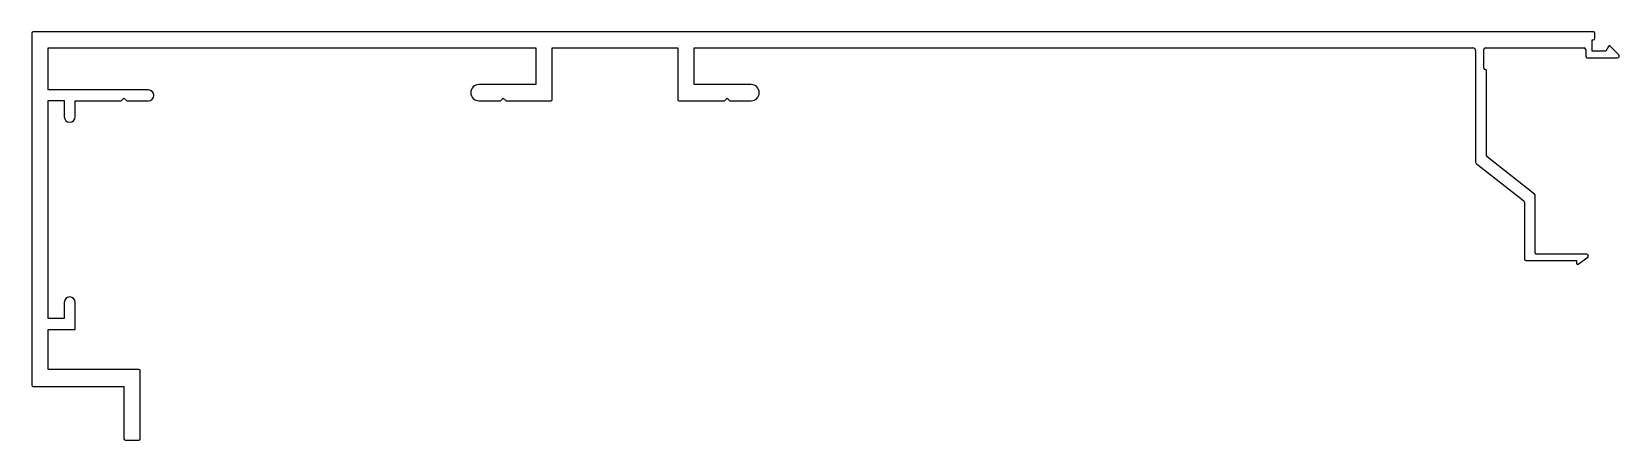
# Model space of a CAD drawing. Extents: x 2614 to 2907, y 1984 to 2059.
import ezdxf

# ---------------------------------------------------------------- set-up
doc = ezdxf.new("R2010")
doc.units = 0
doc.layers.get('0').update_dxf_attribs({"linetype": 'CONTINUOUS'})

msp = doc.modelspace()

# ---------------------------------------------------------------- linework, layer by layer
for p, q in [((2614.38, 2058.96), (2614.38, 1993.99)), ((2902.26, 2059.21), (2614.63, 2059.21)), ((2902.01, 2055.61), (2902.01, 2057.71)), ((2902.01, 2057.71), (2902.21, 2057.71)), ((2902.51, 2058.01), (2902.51, 2058.96)), ((2617.38, 2048.46), (2617.38, 2056.21)), ((2617.38, 2056.21), (2707.3, 2056.21)), ((2707.3, 2056.21), (2707.3, 2049.46)), ((2710.3, 2046.71), (2710.3, 2056.21)), ((2710.3, 2056.21), (2733.46, 2056.21)), ((2733.46, 2056.21), (2733.46, 2046.71)), ((2736.46, 2049.46), (2736.46, 2056.21)), ((2736.46, 2056.21), (2880.01, 2056.21)), ((2880.51, 2055.71), (2880.51, 2035.15)), ((2882.01, 2052.46), (2882.01, 2055.91)), ((2882.31, 2056.21), (2900.51, 2056.21)), ((2900.81, 2055.91), (2900.81, 2054.71)), ((2901.11, 2054.41), (2906.69, 2054.41)), ((2904.51, 2055.61), (2902.01, 2055.61)), ((2905.03, 2056.5), (2904.51, 2055.61)), ((2906.91, 2054.92), (2905.35, 2056.55)), ((2882.51, 2036.34), (2882.51, 2051.96)), ((2635.88, 2048.46), (2617.38, 2048.46)), ((2707.3, 2049.46), (2696.8, 2049.46)), ((2746.96, 2049.46), (2736.46, 2049.46)), ((2617.38, 2006.24), (2617.38, 2046.49)), ((2617.38, 2046.49), (2620.38, 2046.49)), ((2620.38, 2046.49), (2620.38, 2043.49)), ((2622.38, 2043.49), (2622.38, 2046.46)), ((2622.38, 2046.46), (2630.88, 2046.46)), ((2630.88, 2046.46), (2631.38, 2046.96)), ((2631.38, 2046.96), (2631.88, 2046.46)), ((2631.88, 2046.46), (2635.88, 2046.46)), ((2696.8, 2046.46), (2700.8, 2046.46)), ((2700.8, 2046.46), (2701.3, 2046.96)), ((2701.3, 2046.96), (2701.8, 2046.46)), ((2701.8, 2046.46), (2710.05, 2046.46)), ((2733.71, 2046.46), (2742.06, 2046.46)), ((2742.06, 2046.46), (2742.56, 2046.96)), ((2742.56, 2046.96), (2743.06, 2046.46)), ((2743.06, 2046.46), (2746.96, 2046.46)), ((2880.63, 2034.91), (2889.4, 2028)), ((2891.4, 2029.23), (2882.63, 2036.11)), ((2891.51, 2018.41), (2891.51, 2028.99)), ((2889.51, 2027.76), (2889.51, 2017.21)), ((2889.76, 2016.96), (2899.11, 2016.96)), ((2901.01, 2018.16), (2891.76, 2018.16)), ((2899.11, 2016.96), (2899.11, 2016.46)), ((2899.44, 2016.3), (2901.19, 2017.62)), ((2620.38, 2009.24), (2620.38, 2006.24)), ((2622.38, 2004.24), (2622.38, 2009.24)), ((2620.38, 2006.24), (2617.38, 2006.24)), ((2617.38, 1996.85), (2617.38, 2004.24)), ((2617.38, 2004.24), (2622.38, 2004.24)), ((2634.13, 1996.85), (2617.38, 1996.85)), ((2634.38, 1984.04), (2634.38, 1996.6)), ((2614.63, 1993.74), (2631.38, 1993.74)), ((2631.38, 1993.74), (2631.38, 1984.04)), ((2631.63, 1983.79), (2634.13, 1983.79))]:
    msp.add_line(p, q)
for centre, radius, start, end in [((2614.63, 2058.96), 0.25, 90, 180), ((2902.21, 2058.01), 0.3, 270, 360), ((2902.26, 2058.96), 0.25, 0, 90), ((2880.01, 2055.71), 0.5, 0, 90), ((2882.31, 2055.91), 0.3, 90, 180), ((2900.51, 2055.91), 0.3, 0, 90), ((2901.11, 2054.71), 0.3, 180, 270), ((2905.21, 2056.41), 0.2, 43.7397, 151.6151), ((2906.69, 2054.71), 0.3, 270, 43.7397), ((2882.26, 2052.46), 0.25, 180, 270), ((2882.26, 2051.96), 0.25, 0, 90), ((2635.88, 2047.46), 1, 270, 90), ((2696.8, 2047.96), 1.5, 90, 270), ((2746.96, 2047.96), 1.5, 270, 90), ((2710.05, 2046.71), 0.25, 270, 360), ((2733.71, 2046.71), 0.25, 180, 270), ((2621.38, 2043.49), 1, 180, 0), ((2880.81, 2035.15), 0.3, 180, 231.737), ((2882.81, 2036.34), 0.3, 180, 231.8992), ((2889.21, 2027.76), 0.3, 0, 51.737), ((2891.21, 2028.99), 0.3, 0, 51.8992), ((2889.76, 2017.21), 0.25, 180, 270), ((2891.76, 2018.41), 0.25, 180, 270), ((2899.31, 2016.46), 0.2, 180, 308.2319), ((2901.01, 2017.86), 0.3, 306.9209, 90), ((2621.38, 2009.24), 1, 0, 180), ((2634.13, 1996.6), 0.25, 0, 90), ((2614.63, 1993.99), 0.25, 180, 270), ((2631.63, 1984.04), 0.25, 180, 270), ((2634.13, 1984.04), 0.25, 270, 360)]:
    msp.add_arc(centre, radius, start, end)

doc.saveas('drawing.dxf')
